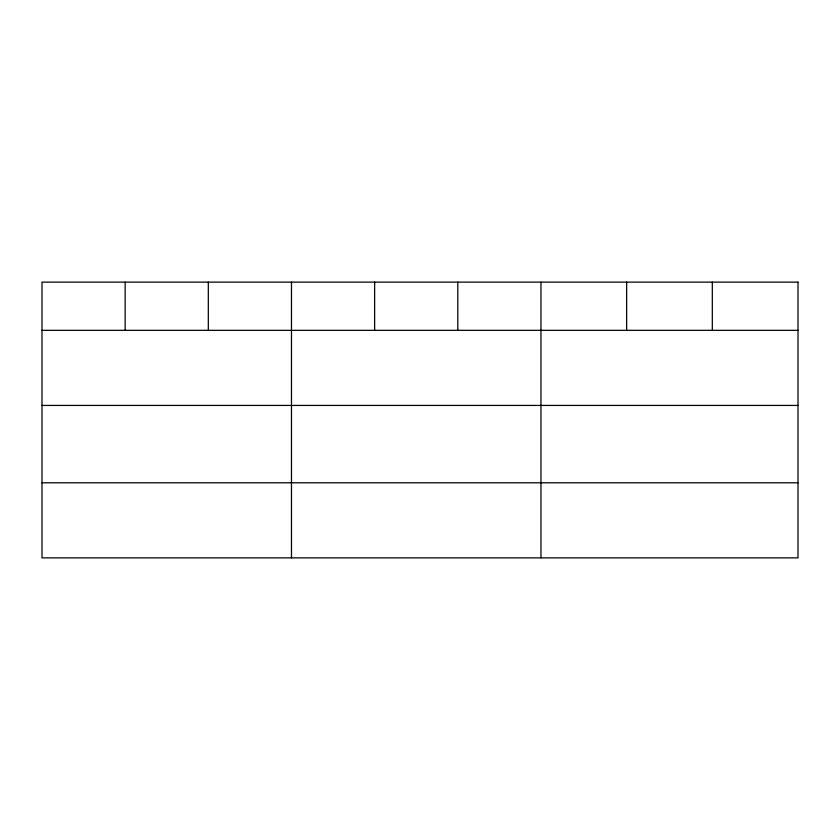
<?xml version="1.0" encoding="UTF-8"?>
<svg xmlns="http://www.w3.org/2000/svg" width="840" height="840" viewBox="0 0 840 840"><rect width="100%" height="100%" fill="white"/><g stroke="black" fill="none" stroke-linecap="round" stroke-linejoin="round"><path stroke-width="1.26" d="M42 330.33L798 330.33M42 405.426L798 405.426M42 482.79L798 482.79M712.32 282.125L712.32 330.33M626.64 282.125L626.64 330.33M540.96 282.125L540.96 557.875M457.8 282.125L457.8 330.33M374.64 282.125L374.64 330.33M291.48 282.125L291.48 557.875M208.32 282.125L208.32 330.33M125.16 282.125L125.16 330.33M798 282.125L42 282.125L42 557.875L798 557.875L798 282.125"/></g></svg>
